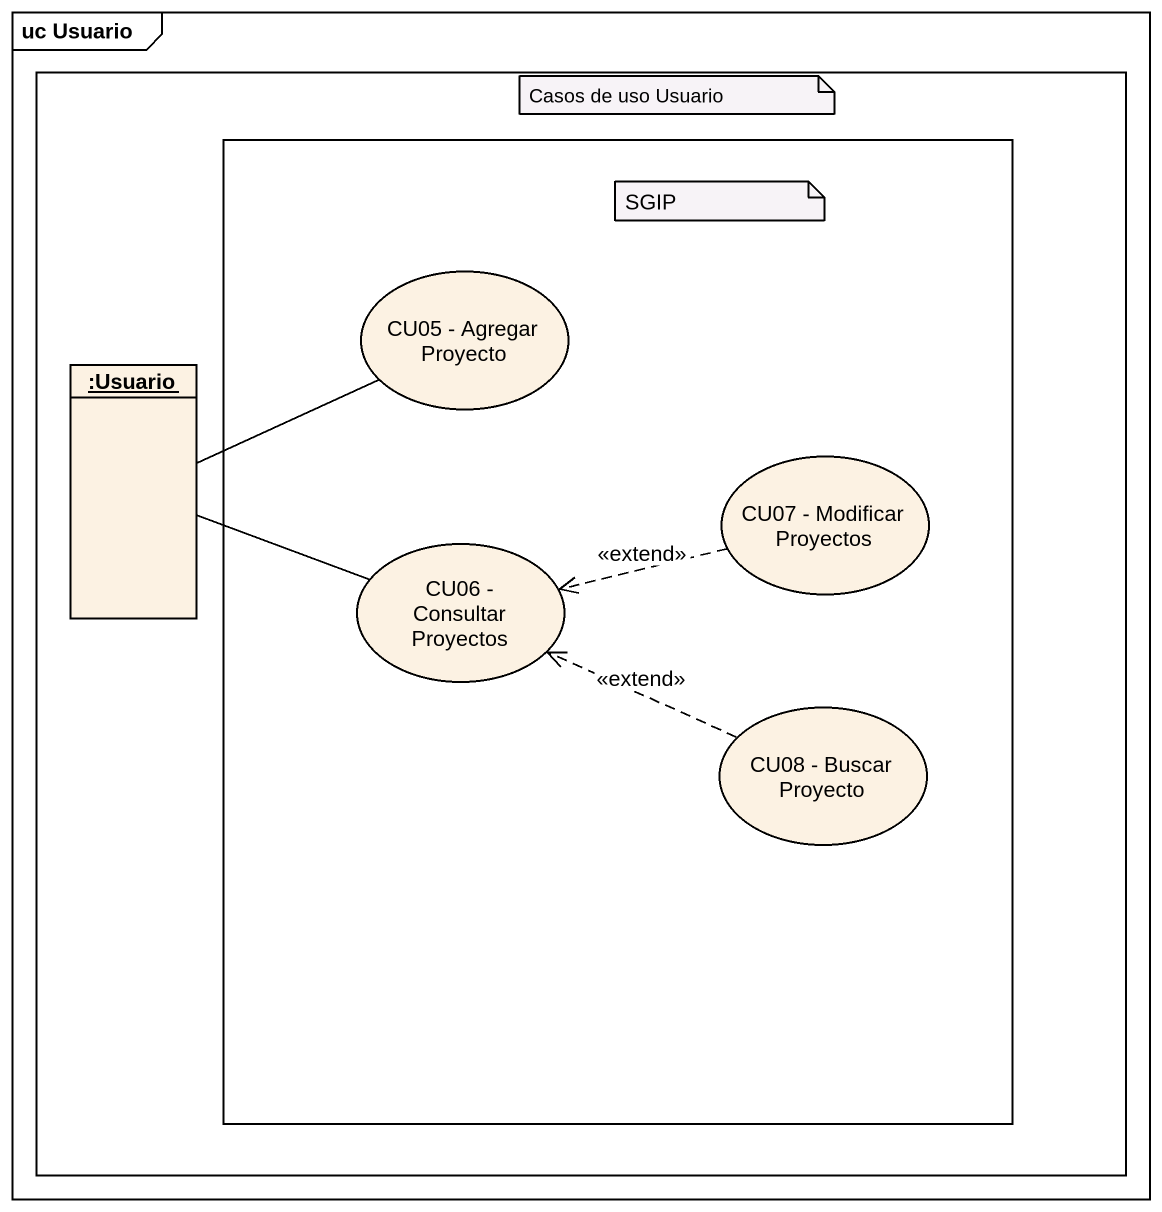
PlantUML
@startuml
mainframe uc Usuario
allowmixing
hide circle
hide empty members
rectangle " " as rectangle1 {
  rectangle " " as rectangle2 {
    usecase "CU05 - Agregar Proyecto" as CU05_Agregar_Proyecto
    usecase "CU07 - Modificar Proyectos" as CU07_Modificar_Proyectos
    usecase "CU06 - Consultar Proyectos" as CU06_Consultar_Proyectos
    usecase "CU08 - Buscar Proyecto" as CU08_Buscar_Proyecto
  }
  object ":Usuario" as Usuario
}
Usuario -right- CU05_Agregar_Proyecto
Usuario -right- CU06_Consultar_Proyectos
CU07_Modificar_Proyectos .left.> CU06_Consultar_Proyectos : <<extend>>
CU08_Buscar_Proyecto .left.> CU06_Consultar_Proyectos : <<extend>>
note as N1
  Casos de uso Usuario
end note
note as N2
  SGIP
end note
@enduml
